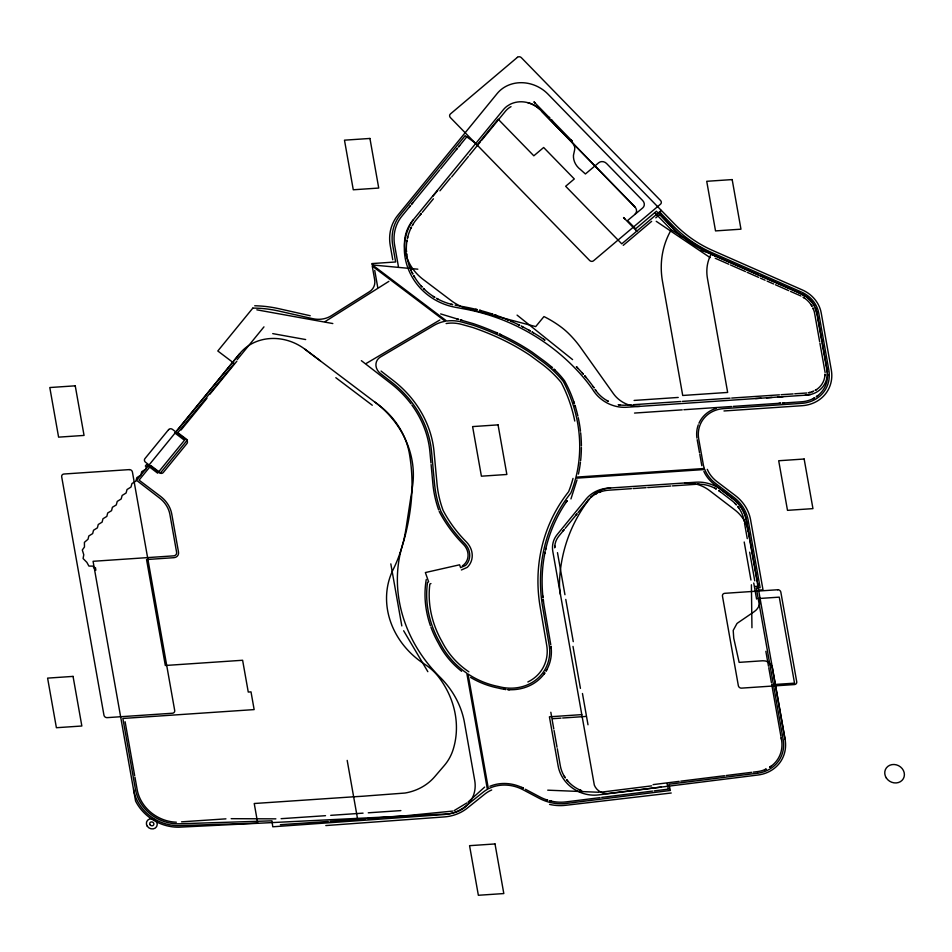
<?xml version="1.0" encoding="UTF-8"?>
<svg xmlns="http://www.w3.org/2000/svg" width="952" height="952" viewBox="0 0 952 952"><rect width="100%" height="100%" fill="white"/><g stroke="black" fill="none" stroke-linecap="round" stroke-linejoin="round"><path stroke-width="1.43" d="M824.908 375.647L825.003 374.1A23.348 20.825 28.6 0 1 815.126 390.415L816.459 389.606M554.968 546.043L554.695 547.817A22.777 20.313 28.6 0 1 558.812 536.154L564.191 529.562L563.013 530.907M406.873 241.463L407.123 239.94A58.203 51.908 28.6 0 0 406.433 252.03L406.349 250.459M544.782 553.517L545.151 551.755A172.8 154.105 28.6 0 0 543.021 597.797L542.83 595.964M545.889 548.4L545.496 550.149A172.8 154.105 28.6 0 1 567.237 500.681L566.226 502.144M407.777 236.941L407.42 238.428A58.203 51.908 28.6 0 1 411.502 227.028L410.836 228.397M570.95 498.931L576.983 479.903M546.865 669.625L545.984 671.172A45.827 40.865 28.6 0 0 551.018 646.313L551.208 648.133M413.013 224.291L412.264 225.612A58.203 51.908 28.6 0 1 415.012 221.269L421.367 213.498L420.391 214.688M543.878 674.278L544.913 672.826A45.827 40.865 28.6 0 1 507.713 689.629L509.665 689.7M239.761 353.597L136.564 480.332L159.4 497.92A26.477 23.61 28.6 0 1 169.92 514.556L176.596 552.22A3.701 3.296 28.6 0 1 173.633 555.849L93.07 561.299L135.577 801.048A44.113 39.341 28.6 0 0 178.774 827.205L447.38 813.924A34.165 30.464 28.6 0 0 474.715 780.438L464.481 722.663A85.418 76.172 28.6 0 0 440.038 677.181A142.36 126.949 28.6 0 1 401.994 546.722L402.375 545.413A258.17 230.229 28.6 0 0 405.326 535.095A280.59 250.233 28.6 0 0 410.8 505.429A213.617 190.507 28.6 0 0 412.026 483.616A208.095 185.58 28.6 0 0 409.479 454.175A77.302 68.937 28.6 0 0 378.706 405.005L304.89 349.194A47.826 42.65 28.6 0 0 239.761 353.597L174.894 433.017L184.474 440.252L157.627 473.144L146.477 464.671L145.347 466.04L146.358 466.801L145.692 469.205L141.741 471.668L140.789 475.155L136.85 477.618L135.886 481.117L131.947 483.557L130.983 487.067L127.044 489.507L126.081 493.017L122.142 495.457L121.178 498.979L117.239 501.406L116.275 504.929L112.419 507.249L111.539 510.677L107.695 512.997L106.826 516.4L102.983 518.745L102.102 522.136L98.258 524.492L97.39 527.86L93.534 530.24L92.665 533.596L88.81 535.976L88.024 539.237L84.407 542.342L84.466 547.043L82.3 549.97L83.776 554.79L83.086 558.527L86.87 562.358L88.905 566.083L93.391 566.119L93.641 567.737L95.438 567.654L95.866 570.153L94.653 570.272M237.215 359.642L263.966 326.869M209.821 394.307L236.81 361.248M181.047 430.007L206.989 398.233M412.775 202.847L411.645 204.228L439.729 169.92M459.661 145.561L458.531 146.953L466.777 136.862M565.155 528.384L577.079 513.771L575.9 515.115M440.693 168.742L457.555 148.131L456.424 149.512M422.331 212.32L433.41 198.778M439.943 190.805L450.415 178.012M451.605 177.001L468.479 156.39M469.443 155.2L480.57 141.61M481.545 140.42L497.42 121.023M498.408 119.821L505.441 111.229A22.491 20.063 28.6 0 1 511.01 106.648M578.043 512.592L586.777 501.906A33.058 29.476 28.6 0 1 588.979 499.217L587.8 500.562M409.538 206.798L410.669 205.418L402.03 215.985A43.744 39.008 28.6 0 0 394.652 245.307L398.412 266.584M433.005 196.16L437.599 190.614M468.098 802.024L484.651 787.09M592.096 496.349L590.728 497.515A33.058 29.476 28.6 0 1 597.154 493.219L595.547 494.1M661.307 210.416L621.763 243.843L565.655 186.271L574.306 178.952L543.652 147.5L533.822 155.807L498.17 119.214L477.44 144.537L465.147 135.684L400.423 214.759A45.863 40.9 28.6 0 0 392.712 245.283L395.639 261.978L371.804 263.585L371.97 264.585L446.666 321.038A36.723 32.749 28.6 0 1 462.137 322.145L473.12 325.191A245.711 219.127 28.6 0 1 504.417 338.031A204.037 181.963 28.6 0 1 531.359 353.442L540.665 360.308A104.006 92.749 28.6 0 1 563.322 381.419A152.582 136.065 28.6 0 1 575.972 477.142L704.373 468.479A31.321 27.929 28.6 0 1 703.409 465.207L698.732 439.074A31.035 27.679 28.6 0 1 723.568 408.622L801.727 403.35A33.879 30.214 28.6 0 0 828.847 370.138L818.732 313.089A27.62 24.633 28.6 0 0 801.596 292.109L711.894 252.625A111.896 99.781 28.6 0 1 672.921 225.636L659.546 211.915M623.239 245.354L651.644 221.34M655.773 217.853L661.021 213.426M817.661 395.663L816.257 396.782A32.178 28.691 28.6 0 0 827.609 373.922L827.621 375.743M771.096 766.229L769.597 767.252A32.737 29.203 28.6 0 0 781.532 739.728L781.176 737.717M325.156 321.55L388.868 281.364M454.187 810.592L466.861 802.941M366.187 363.474L439.86 320.003M813.175 398.662L814.757 397.746A32.178 28.691 28.6 0 1 801.453 401.792L782.532 403.065L784.448 402.922M430.947 583.552L429.852 584.04A101.626 90.63 28.6 0 0 442.156 641.815A73.816 65.831 28.6 0 0 468.872 671.826M461.399 569.974L467.242 567.368A20.147 17.957 28.6 0 0 466.718 542.283A125.747 112.146 28.6 0 1 443.096 510.379A113.883 101.566 28.6 0 1 437.027 483.854L434.052 451.76A102.495 91.404 28.6 0 0 393.438 380.669L381.823 371.673A8.544 7.616 28.6 0 1 381.097 371.054M812.115 391.76L813.591 391.177A23.348 20.825 28.6 0 1 808.438 392.748L810.033 392.426M764.539 769.704L766.289 769.061A32.737 29.203 28.6 0 1 757.161 771.644L753.246 772.131M600.462 491.934L598.689 492.529A33.058 29.476 28.6 0 1 608.721 490.197L631.426 488.662M805.13 395.211L810.652 394.461M653.12 784.615L679.169 781.366M680.799 781.164L724.484 775.725M726.114 775.523L751.628 772.334M600.795 792.207L651.68 785.864M600.093 797.633L565.988 801.893A41.281 36.819 28.6 0 1 549.601 800.727L551.529 801.191M601.712 797.431L652.596 791.088M654.226 790.886L669.197 789.018M661.223 787.078L607.495 793.575A12.531 11.174 28.6 0 1 594.322 785.114L552.814 551.47A25.049 22.348 28.6 0 1 557.003 534.786L584.921 500.573A35.331 31.511 28.6 0 1 608.352 488.114L696.186 482.188A34.189 30.488 28.6 0 1 721.259 489.911L732.802 498.741A34.189 30.488 28.6 0 1 746.189 520.09L785.091 739.478A36.438 32.499 28.6 0 1 757.982 775.011L598.499 794.908A34.165 30.464 28.6 0 1 558.146 766.027L549.411 716.808L581.743 714.619M671.231 793.004L565.595 805.309A45.553 40.627 28.6 0 1 549.566 804.404M405.266 815.781L452.7 811.08M329.975 821.302L365.842 818.684M367.484 818.565L403.636 815.923M325.81 825.562L444.227 816.923A45.553 40.627 28.6 0 0 467.265 808.141L484.83 794.075A34.165 30.464 28.6 0 1 491.696 789.97M778.974 403.327L780.89 403.184L733.195 406.397M280.376 824.694L328.333 821.421M634.091 400.435L678.217 397.448M631.402 404.826L627.035 405.124A31.821 28.381 28.6 0 1 618.205 404.695L619.871 404.957M633.044 404.719L680.739 401.494M682.382 401.387L730.077 398.162M731.719 398.055L779.402 394.842M781.057 394.723L793.111 393.914M794.753 393.795L806.832 392.986M755.555 398.555L761.053 398.186M766.562 397.817L772.096 397.436M777.606 397.067L783.091 396.698M634.532 413.061L682.215 409.848M683.869 409.729L731.553 406.516M723.984 410.966L802.143 405.695A36.438 32.499 28.6 0 0 831.31 369.971L821.207 312.922A30.178 26.918 28.6 0 0 802.476 290.003L712.774 250.507A109.325 97.497 28.6 0 1 674.694 224.136L547.971 94.105A34.165 30.464 28.6 0 0 497.206 93.498L397.877 215.176A45.553 40.627 28.6 0 0 390.237 245.449L392.76 259.801M633.08 488.555L646.099 487.674M647.741 487.567L670.755 486.008M672.409 485.901L695.424 484.342M698.994 484.104L697.078 484.235A31.916 28.465 28.6 0 1 716.321 489.042L714.595 488.043M755.174 586.408L757.375 586.265M758.649 590.133L763.004 589.847L750.581 519.792A38.746 34.558 28.6 0 0 735.396 495.599L716.832 481.498A28.477 25.395 28.6 0 1 707.276 469.336M758.161 598.57L779.271 597.142L794.527 683.155L773.417 684.571M552.803 718.677L561.025 718.129M562.68 718.01L585.694 716.463M181.546 821.838L225.945 818.851M281.114 818.684L325.513 815.686M330.725 815.34L363.057 813.151M368.269 812.806L400.887 810.604M231.181 818.684L275.878 818.851M547.721 790.172L599.141 792.278M373.303 265.037L417.833 269.19M504.084 689.236L506.024 689.486A45.827 40.865 28.6 0 1 498.336 688.07A78.088 69.639 28.6 0 1 470.609 677.431M256.85 309.84L332.819 323.549M272.724 333.617L305.663 339.555M455.115 305.14L460.018 306.056M461.684 306.377L465.647 307.115A182.963 163.161 28.6 0 1 477.357 309.686L475.714 309.269M310.209 315.731L278.948 308.71A113.883 101.566 28.6 0 0 254.72 305.77M451.081 304.224L452.724 304.64A54.669 48.754 28.6 0 1 436.54 298.345L438.039 299.166M462.208 320.419L460.292 319.908L473.501 323.704A247.425 220.65 28.6 0 1 497.848 333.283L496.028 332.474M481.105 310.661L479.475 310.221A212.344 189.365 28.6 0 1 492.946 314.219L491.327 313.684M456.758 318.837L458.662 319.408L440.657 313.91M545.96 799.632L547.852 800.227A41.281 36.819 28.6 0 1 539.843 796.907L525.385 789.256M496.278 315.374L494.671 314.815A187.473 167.195 28.6 0 1 508.558 320.158L506.988 319.491M701.148 250.328L712.156 254.208M579.935 790.065L581.779 790.791A31.892 28.441 28.6 0 1 566.511 779.533L567.761 781.045M713.714 255.088L758.089 274.628M654.69 212.701L671.291 229.741L711.096 254.208L800.918 293.751A25.621 22.848 28.6 0 1 816.816 313.22L826.883 370.007A25.621 22.848 28.6 0 1 806.38 395.128L627.428 407.206A34.105 30.404 28.6 0 1 592.584 389.344A152.867 136.326 28.6 0 0 582.374 376.207A172.431 153.772 28.6 0 0 574.437 367.579A185.2 165.16 28.6 0 0 465.421 309.162L454.544 307.127A56.941 50.777 28.6 0 1 413.656 279.519A61.749 55.073 28.6 0 1 413.156 219.948M715.249 258.266L728.792 264.216M730.458 264.954L745.464 271.558M747.13 272.296L758.637 277.365M760.41 278.151L765.099 280.209M767.11 281.09L773.619 283.958M775.428 284.755L788.661 290.586M790.469 291.383L800.965 296.001M716.047 256.385L700.612 248.996A113.883 101.566 28.6 0 1 673.302 228.551L656.404 211.249L635.627 228.813L627.558 220.543L642.695 207.941A5.7 5.081 28.6 0 0 642.707 200.586L606.543 163.47A5.7 5.081 28.6 0 0 598.689 162.768L585.42 173.966L580.411 169.504A16.969 15.137 28.6 0 1 573.461 155.295L574.508 150.464A8.544 7.616 28.6 0 0 572.354 142.729M511.748 321.55L510.189 320.86A187.473 167.195 28.6 0 1 519.732 325.322L518.209 324.549M501.264 334.83L499.455 334.009A247.425 220.65 28.6 0 1 505.06 336.651A205.751 183.498 28.6 0 1 532.263 352.216L541.593 359.094A105.72 94.272 28.6 0 1 552.529 367.841L551.053 366.52M798.633 292.442L800.442 293.264L759.898 275.425L761.707 276.27M756.423 273.855L758.232 274.688M799.513 293.133L804.583 295.691M521.767 787.375L523.54 788.28A38.437 34.272 28.6 0 0 489.911 786.281M522.815 326.881L521.291 326.108A187.473 167.195 28.6 0 1 530.442 331.046L528.955 330.201M804.083 295.096L802.334 294.144A25.906 23.11 28.6 0 1 814.71 306.211L813.805 304.521M606.924 400.542L608.411 401.375A31.821 28.381 28.6 0 1 595.107 389.439L596.083 390.784M533.406 332.772L531.942 331.903A187.473 167.195 28.6 0 1 544.972 340.161L543.568 339.198M433.446 296.512L434.909 297.393A54.669 48.754 28.6 0 1 423.319 288.301L424.532 289.479M804.523 298.095L803.095 297.167A23.348 20.825 28.6 0 1 812.104 306.389L811.247 304.973M656.249 221.316L710.144 257.635M720.176 491.637L718.57 490.47A31.916 28.465 28.6 0 1 719.962 491.482L731.493 500.312A31.916 28.465 28.6 0 1 736.443 504.905L735.075 503.501M304.747 349.098L320.455 360.891M335.83 377.694L372.291 405.255M720.105 488.781L714.5 484.532A33.023 29.452 28.6 0 1 703.861 471.418M722.021 490.232L732.969 498.55A34.474 30.75 28.6 0 1 746.463 520.066L749.736 538.475M361.367 360.665L390.974 383.596A98.223 87.596 28.6 0 1 410.883 403.719M517.079 315.112L572.58 359.594M555.385 370.447L553.921 369.114A77.921 69.484 28.6 0 1 564.572 380.812A129.734 115.692 28.6 0 1 574.437 403.66L573.854 401.875M548.566 116.858L549.947 118.274L533.929 101.84L535.31 103.256M570.974 139.849L572.342 141.265L551.125 119.488L552.505 120.892M635.519 229.825L636.9 231.229L623.536 217.52L624.917 218.936M634.948 206.953L539.26 108.849A25.049 22.348 28.6 0 0 510.034 104.351L507.095 106.172A25.049 22.348 28.6 0 0 503.394 109.682L412.752 220.436A45.553 40.627 28.6 0 0 423.188 279.448L451.26 300.665A44.018 39.258 28.6 0 0 465.885 308.222L535.702 326.595L543.961 316.564A99.317 88.572 28.6 0 1 560.407 326.548A66.104 58.953 28.6 0 1 569.415 334.319A97.663 87.096 28.6 0 1 580.97 348.063L613.469 393.747A27.787 24.776 28.6 0 0 639.958 406.361M541.628 111.206L634.936 206.965A5.7 5.081 28.6 0 1 634.936 214.319M577.543 367.841L576.365 366.627A187.473 167.195 28.6 0 1 583.374 374.231L582.267 372.958M660.521 214.819L681.144 236.846M421.01 285.826L422.141 287.076A54.669 48.754 28.6 0 1 415.524 278.567A58.203 51.908 28.6 0 1 413.68 275.556L414.536 276.972M585.754 377.004L584.671 375.719A155.152 138.361 28.6 0 1 594.131 387.916L593.155 386.56M738.883 507.952L737.693 506.404A31.916 28.465 28.6 0 1 744 520.232M564.262 776.308L565.333 777.927A31.892 28.441 28.6 0 1 560.335 765.884L557.301 748.748M403.648 630.748L427.841 671.684M412.109 272.617L412.859 274.081A58.203 51.908 28.6 0 1 410.574 269.273L411.24 270.761M813.52 309.424L812.889 307.924A23.348 20.825 28.6 0 1 814.626 313.375L819.66 341.756M816.102 309.531L815.424 307.758A25.906 23.11 28.6 0 1 817.09 313.208L822.123 341.589M439.229 511.474L439.265 511.581A130.019 115.954 28.6 0 0 463.767 544.77A15.875 14.149 28.6 0 1 462.363 565.904M409.36 266.132L409.919 267.655A58.203 51.908 28.6 0 1 406.563 253.625L406.742 255.195M575.496 407.004L574.925 405.219A154.284 137.588 28.6 0 1 577.888 416.095M815.4 308.353L816.911 313.743M667.078 783.674L668.197 788.339M697.185 439.693L699.518 452.724M699.791 454.282L701.838 465.742M822.397 343.148L827.205 370.245A32.178 28.691 28.6 0 1 827.49 372.339L827.276 370.518M819.934 343.315L825.11 372.494M750.009 540.046L757.304 581.22M757.59 582.779L758.47 587.777M785.091 739.49L772.429 668.03A8.544 7.616 28.6 0 0 762.826 660.771L739.133 662.366L733.742 638.185L733.207 630.402L736.955 623.548A17.088 15.232 28.6 0 1 738.193 622.608L754.115 611.731A17.088 15.232 28.6 0 0 759.934 597.63M743.917 519.792L744.25 521.613M744.523 523.183L747.26 538.642M749.664 552.196L754.746 580.827M753.746 583.04L756.59 599.07M765.86 651.323L768.49 666.186M771.679 684.167L780.926 736.348M768.764 667.745L771.406 682.596M781.128 737.526L781.449 739.347M744.202 542.009L750.949 580.065M557.479 552.636L564.952 594.726M565.774 599.415L573.259 641.636M582.457 693.508L588.003 724.781M572.997 646.408L580.434 688.367M550.827 712.251L553.778 728.934M554.064 730.505L557.015 747.177M374.731 270.439L377.754 287.504M390.82 563.881L401.815 625.916M347.194 760.398L357.571 818.958M125.105 721.735L134.672 775.69M134.958 777.248L137.124 789.446A38.437 34.272 28.6 0 0 176.346 822.207M550.768 644.742L544.163 606.031A172.8 154.105 28.6 0 1 543.211 599.367L543.437 601.188M430.947 462.934L429.899 451.724A98.223 87.596 28.6 0 0 411.871 405.064M431.089 464.505L432.874 483.818A118.155 105.374 28.6 0 0 438.658 509.903M751.402 584.778L751.949 627.749M461.625 671.291A78.088 69.639 28.6 0 1 438.467 643.302A105.898 94.438 28.6 0 1 430.958 627.237M430.411 625.714A105.898 94.438 28.6 0 1 426.258 579.482M696.923 438.122A32.737 29.203 28.6 0 1 698.28 424.842M698.947 423.223A32.737 29.203 28.6 0 1 716.249 408.337M578.233 417.654A154.284 137.588 28.6 0 1 580.494 431.208M580.66 432.779A154.284 137.588 28.6 0 1 581.386 445.917M581.375 447.5A154.284 137.588 28.6 0 1 580.613 460.744M580.434 462.339A154.284 137.588 28.6 0 1 578.435 474.072M574.758 421.046A150.011 133.78 28.6 0 0 561.228 382.525A101.447 90.464 28.6 0 0 539.26 362.117L529.99 355.274A201.431 179.63 28.6 0 0 503.441 340.102A243.153 216.842 28.6 0 0 472.561 327.428L461.649 324.394A34.165 30.464 28.6 0 0 446.119 323.549M573.021 478.392A150.011 133.78 28.6 0 1 568.63 491.684A177.072 157.913 28.6 0 0 540.046 606.269L546.793 645.801A41.555 37.057 28.6 0 1 527.86 681.965M560.43 594.476A70.603 62.963 28.6 0 1 559.526 581.089A177.619 158.401 28.6 0 1 589.478 498.955A32.178 28.691 28.6 0 1 610.541 487.959M684.643 482.962A34.165 30.464 28.6 0 1 709.704 490.685L734.777 509.867A34.165 30.464 28.6 0 1 748.165 531.204M375.088 402.196A93.379 83.276 28.6 0 1 395.27 422.462A92.784 82.741 28.6 0 1 412.323 487.638A128.377 114.49 28.6 0 1 410.907 496.706L406.123 527.848A238.952 213.105 28.6 0 1 404.172 538.439A93.915 83.752 28.6 0 1 403.291 542.093A238.952 213.105 28.6 0 1 400.257 552.362M400.233 552.434A170.777 152.296 28.6 0 1 392.795 570.284A79.456 70.864 28.6 0 0 423.807 663.675A51.182 45.648 28.6 0 1 439.205 677.729A88.488 78.909 28.6 0 1 453.14 749.545A56.941 50.777 28.6 0 1 444.275 765.563L434.778 776.642A56.941 50.777 28.6 0 1 404.993 793.04L368.507 795.789A301.879 269.214 28.6 0 1 357.036 796.574L254.232 803.512L257.706 823.123L179.44 825.598A42.138 37.58 28.6 0 1 133.566 789.696M527.729 102.661A25.192 22.467 28.6 0 1 539.296 108.873M711.096 254.208A44.982 40.115 28.6 0 0 707.443 278.389L727.661 392.438L682.715 395.473L662.497 281.423A91.678 81.753 28.6 0 1 671.291 229.741M252.827 308.103L217.806 350.99L234.287 363.45L177.786 432.648L187.425 439.931L160.519 472.894L150.892 465.623L139.051 480.129L160.507 496.349A28.477 25.395 28.6 0 1 171.8 514.235L178.512 552.101A5.7 5.081 28.6 0 1 173.954 557.682L146.548 559.538L165.327 665.484L242.617 660.26L248.258 692.056L251.007 691.878L254.148 709.597L122.867 718.462L135.481 789.565A40.139 35.795 28.6 0 0 179.19 823.777L271.939 820.838L272.772 826.788L443.799 814.579A42.995 38.342 28.6 0 0 465.54 806.284L483.104 792.219A36.723 32.749 28.6 0 1 487.376 789.339L466.789 673.183A76.386 68.116 28.6 0 1 439.931 642.707A104.196 92.915 28.6 0 1 427.519 582.386L428.638 581.886L425.365 572.557L459.59 564.798L460.589 567.642L465.635 565.381A17.576 15.672 28.6 0 0 464.945 543.77A128.318 114.43 28.6 0 1 440.8 511.105A116.441 103.851 28.6 0 1 434.54 483.83L431.565 451.736A99.936 89.119 28.6 0 0 391.962 382.418L380.348 373.422A11.103 9.901 28.6 0 1 380.372 357.036L434.029 325.37A36.723 32.749 28.6 0 1 445.262 321.264L372.244 266.06L374.683 279.864A13.947 12.435 28.6 0 1 369.566 291.61L331.296 315.755A25.335 22.598 28.6 0 1 312.684 318.658L278.591 310.995A111.324 99.27 28.6 0 0 252.827 308.103M168.587 429.649L144.93 458.626A2.844 2.535 28.6 0 0 145.573 462.303L159.4 472.763A2.844 2.535 28.6 0 0 163.28 472.501L186.937 443.537A2.844 2.535 28.6 0 0 186.294 439.848L172.467 429.388A2.844 2.535 28.6 0 0 168.587 429.649M517.436 57.322L450.427 113.954A2.844 2.535 28.6 0 0 450.427 117.631L589.585 260.431A2.844 2.535 28.6 0 0 593.524 260.788L660.521 204.156A2.844 2.535 28.6 0 0 660.521 200.479L521.363 57.679A2.844 2.535 28.6 0 0 517.436 57.322M757.542 773.202L668.887 784.258L670.386 790.469L566.369 803.44A42.995 38.342 28.6 0 1 539.13 798.264L523.064 789.755A36.723 32.749 28.6 0 0 488.388 788.803L468.039 674.028A76.386 68.116 28.6 0 0 498.586 686.547A44.113 39.341 28.6 0 0 549.268 645.658L542.521 606.126A174.513 155.628 28.6 0 1 570.867 492.969A152.582 136.065 28.6 0 0 575.698 478.213L704.766 469.503A31.321 27.929 28.6 0 0 715.476 483.342L733.944 497.372A36.188 32.273 28.6 0 1 748.105 519.959L760.112 587.67L756.281 587.919L783.175 739.609A34.45 30.726 28.6 0 1 757.542 773.202M369.935 138.456L344.481 140.17L353.275 189.781L378.729 188.056L369.935 138.456M732.171 179.583L706.729 181.296L715.523 230.908L740.965 229.182L732.171 179.583M75.244 385.822L49.801 387.535L58.596 437.147L84.05 435.421L75.244 385.822M498.051 424.866L472.608 426.591L481.403 476.19L506.857 474.477L498.051 424.866M129.222 469.61L63.974 474.013A2.844 2.535 28.6 0 0 61.69 476.809L103.958 715.214A2.844 2.535 28.6 0 0 107.171 717.641L172.419 713.238A2.844 2.535 28.6 0 0 174.692 710.442L132.423 472.037A2.844 2.535 28.6 0 0 129.222 469.61M804.154 459.019L778.7 460.744L787.494 510.343L812.948 508.63L804.154 459.019M777.641 589.752L724.746 593.322A2.844 2.535 28.6 0 0 722.461 596.107L738.347 685.702A2.844 2.535 28.6 0 0 741.548 688.129L794.456 684.559A2.844 2.535 28.6 0 0 796.729 681.763L780.842 592.168A2.844 2.535 28.6 0 0 777.641 589.752M73.054 676.396L47.6 678.121L56.394 727.721L81.848 726.007L73.054 676.396M495.016 843.948L469.562 845.673L478.356 895.273L503.81 893.559L495.016 843.948M886.3 777.951A10.079 8.984 28.6 0 0 903.317 778.724A10.079 8.984 28.6 0 0 894.095 764.492A10.079 8.984 28.6 0 0 886.3 777.951M147.239 826.181A5.557 4.95 28.6 0 0 156.628 826.61A5.557 4.95 28.6 0 0 151.546 818.756A5.557 4.95 28.6 0 0 147.239 826.181M150.059 824.741A2.13 1.904 28.6 0 0 153.653 824.908A2.13 1.904 28.6 0 0 151.701 821.897A2.13 1.904 28.6 0 0 150.059 824.741"/></g></svg>
